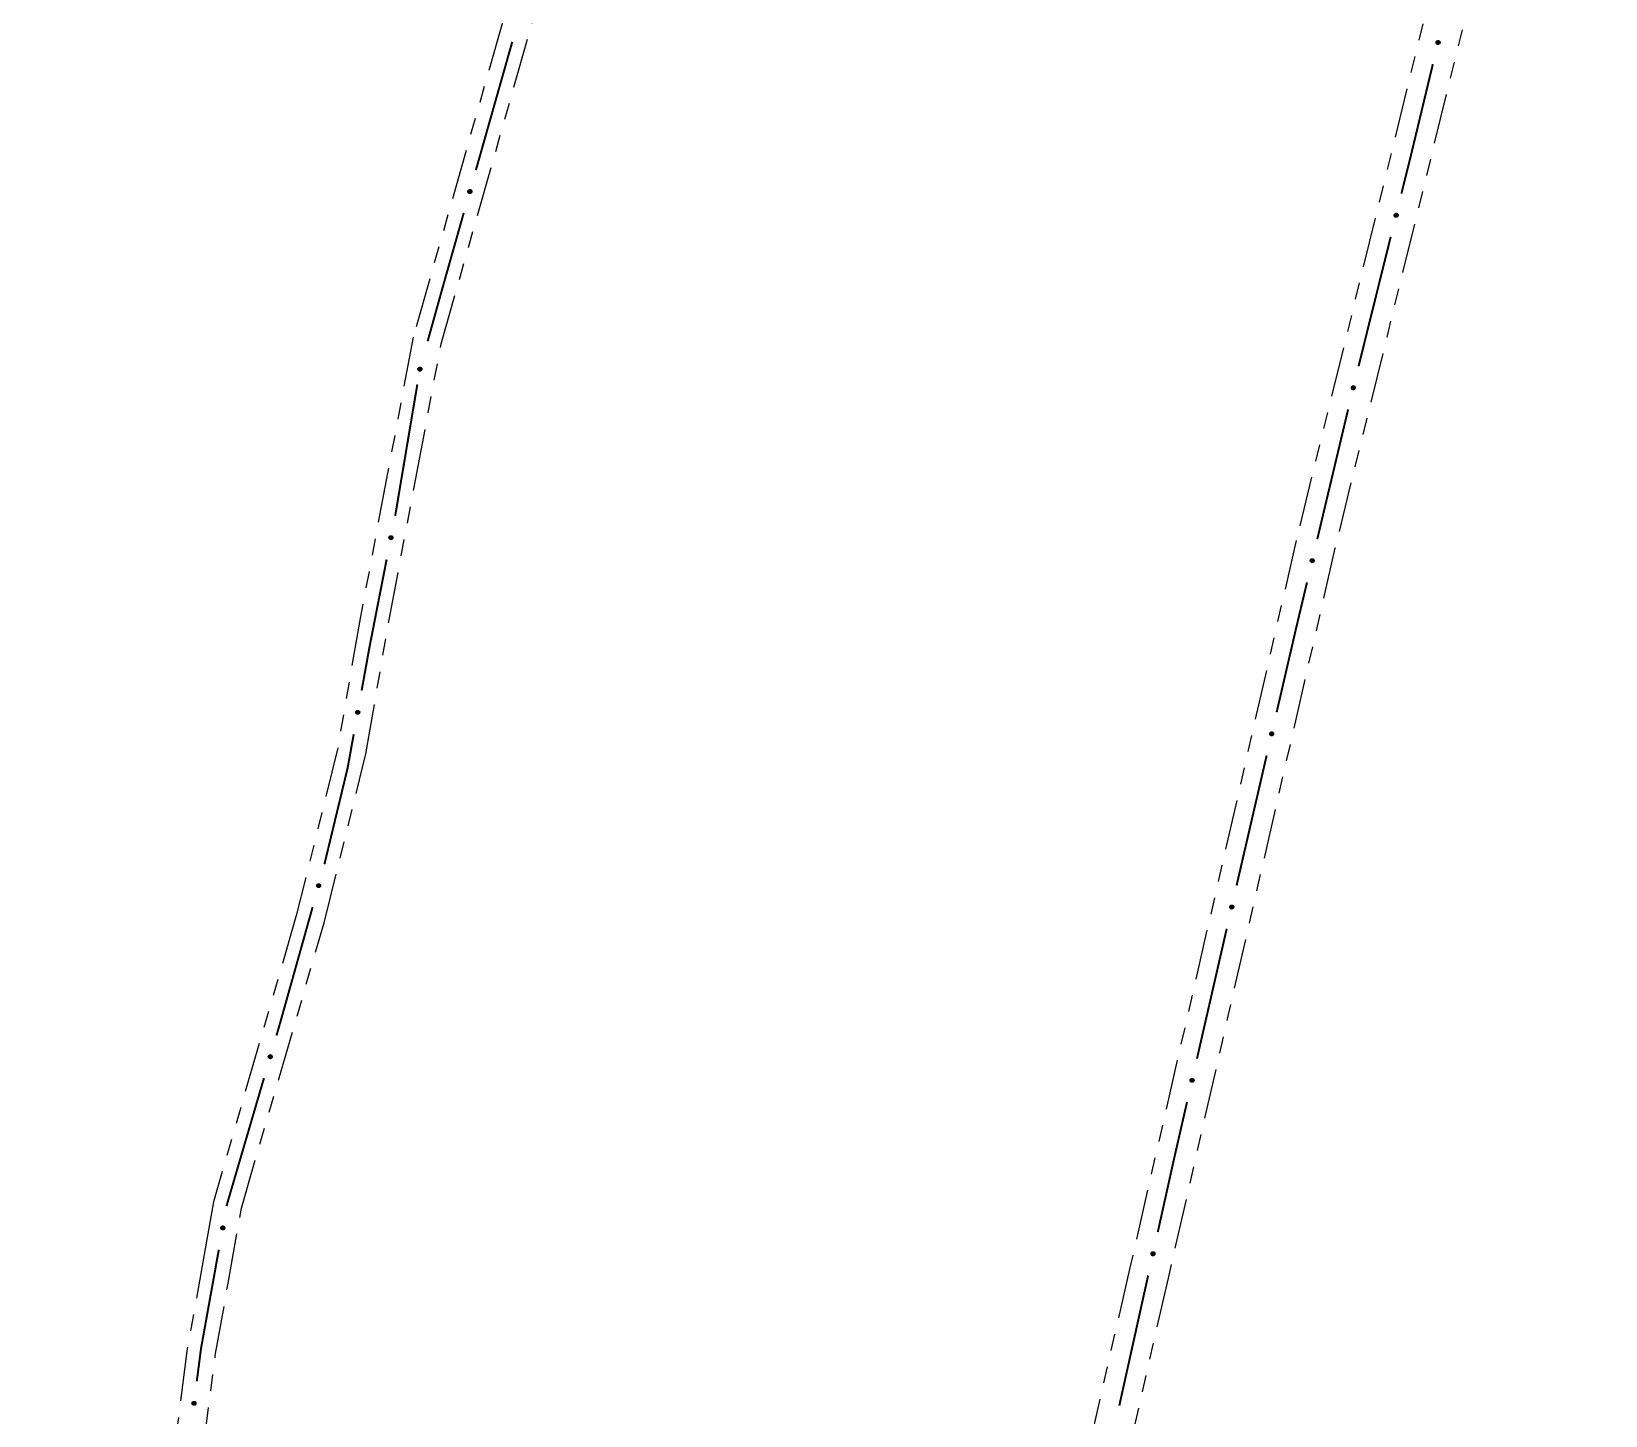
# Model space of a CAD drawing. Extents: x 209193 to 212081, y 4877574 to 4880493.
# Drawn here: x 211354.5 to 211496.2, y 4878774.7 to 4878899.3 of the extents above; entities that cross this region are included whole.
import ezdxf

# ---------------------------------------------------------------- set-up
doc = ezdxf.new("R2010")
doc.units = 0
doc.header["$LTSCALE"] = 1.5
doc.header["$MEASUREMENT"] = 0
doc.linetypes.add('TRACO_25', pattern=[8, 3, -1, 1, -1, 1, -1])
doc.layers.add('SV-EIXO-RUA-N-PAV', color=6, linetype='CONTINUOUS')
doc.layers.add('SV-RUA-NAO-PAV', color=7, linetype='CONTINUOUS')

msp = doc.modelspace()

# ---------------------------------------------------------------- linework, layer by layer
at = {"layer": 'SV-EIXO-RUA-N-PAV', "const_width": 0.18}
for points in [[(211397.792104, 4878898.324427), (211396.427742, 4878893.514176)], [(211480.640375, 4878896.323389), (211478.771748, 4878888.544685)], [(211396.241059, 4878892.855999), (211394.518601, 4878886.77955)], [(211396.427742, 4878893.514176), (211396.241059, 4878892.855999)], [(211478.771748, 4878888.544685), (211478.683031, 4878888.175376)], [(211478.683031, 4878888.175376), (211477.81071, 4878884.661861)], [(211393.427723, 4878882.931176), (211391.791406, 4878877.158614)], [(211476.846869, 4878880.779721), (211473.955344, 4878869.133302)], [(211391.791406, 4878877.158614), (211391.560057, 4878876.342466)], [(211391.560057, 4878876.342466), (211390.179012, 4878871.379334)], [(211389.248725, 4878867.494123), (211387.422922, 4878856.646706)], [(211473.014107, 4878865.245669), (211470.239168, 4878853.570923)], [(211387.269139, 4878855.733057), (211387.255027, 4878855.660926)], [(211387.422922, 4878856.646706), (211387.269139, 4878855.733057)], [(211386.48698, 4878851.735355), (211384.950887, 4878843.884214)], [(211469.314188, 4878849.67934), (211468.389208, 4878845.787758)], [(211468.389208, 4878845.787758), (211468.27875, 4878845.32304)], [(211468.27875, 4878845.32304), (211466.583843, 4878837.994137)], [(211384.928639, 4878843.770497), (211384.237878, 4878839.948286)], [(211384.950887, 4878843.884214), (211384.928639, 4878843.770497)], [(211383.52651, 4878836.01205), (211382.992984, 4878833.059873)], [(211382.992984, 4878833.059873), (211382.978221, 4878832.978189)], [(211465.682577, 4878834.096995), (211463.204095, 4878823.379853)], [(211382.978221, 4878832.978189), (211380.887937, 4878824.309656)], [(211463.147872, 4878823.136742), (211462.980424, 4878822.405189)], [(211463.204095, 4878823.379853), (211463.147872, 4878823.136742)], [(211379.826308, 4878820.453423), (211377.126671, 4878810.824718)], [(211462.087933, 4878818.506027), (211459.41046, 4878806.808543)], [(211377.126671, 4878810.824718), (211376.866914, 4878809.898251)], [(211376.866914, 4878809.898251), (211376.574946, 4878808.90236)], [(211375.449619, 4878805.063918), (211372.354972, 4878794.508201)], [(211458.51797, 4878802.909382), (211457.402356, 4878798.03543)], [(211457.35188, 4878797.814907), (211455.885119, 4878791.201842)], [(211457.402356, 4878798.03543), (211457.35188, 4878797.814907)], [(211372.120898, 4878793.709787), (211372.09114, 4878793.544463)], [(211372.354972, 4878794.508201), (211372.120898, 4878793.709787)], [(211371.382528, 4878789.607729), (211369.788151, 4878780.750079)], [(211455.018979, 4878787.296743), (211452.420557, 4878775.581445)], [(211369.780398, 4878780.707005), (211369.403006, 4878777.774959)], [(211369.788151, 4878780.750079), (211369.780398, 4878780.707005)]]:
    msp.add_lwpolyline(points, dxfattribs=at)
at = {"layer": 'SV-EIXO-RUA-N-PAV'}
for points in [[(211481.248128, 4878898.382059), (211481.274265, 4878898.34072), (211481.288276, 4878898.299847), (211481.290149, 4878898.262393), (211481.283175, 4878898.228865), (211481.272176, 4878898.195367), (211481.253636, 4878898.164041), (211481.225358, 4878898.133831), (211481.184073, 4878898.107321), (211481.141259, 4878898.09572), (211481.104639, 4878898.091919), (211481.069258, 4878898.097178), (211481.036896, 4878898.108408), (211481.004993, 4878898.128743), (211480.974658, 4878898.157699), (211480.949006, 4878898.199857), (211480.935545, 4878898.240022), (211480.934684, 4878898.276297), (211480.940197, 4878898.311832), (211480.951835, 4878898.345896), (211480.970212, 4878898.376541), (211480.999422, 4878898.407032), (211481.041367, 4878898.4318), (211481.081274, 4878898.445682), (211481.117527, 4878898.447052), (211481.152389, 4878898.440837), (211481.186121, 4878898.430214), (211481.218387, 4878898.412889), (211481.248128, 4878898.382059)], [(211394.118254, 4878884.963576), (211394.142698, 4878884.921214), (211394.155043, 4878884.879807), (211394.1554, 4878884.842309), (211394.147075, 4878884.80909), (211394.134731, 4878884.776064), (211394.114939, 4878884.745514), (211394.085461, 4878884.716472), (211394.043138, 4878884.691654), (211393.99989, 4878884.681795), (211393.963146, 4878884.679478), (211393.928007, 4878884.686164), (211393.896126, 4878884.698694), (211393.865071, 4878884.720302), (211393.835932, 4878884.750462), (211393.812006, 4878884.793623), (211393.800181, 4878884.8343), (211393.800788, 4878884.87058), (211393.807734, 4878884.905863), (211393.820741, 4878884.939428), (211393.840342, 4878884.969305), (211393.870761, 4878884.998589), (211393.913674, 4878885.02164), (211393.95411, 4878885.033897), (211393.990389, 4878885.033799), (211394.024971, 4878885.026179), (211394.058246, 4878885.0142), (211394.089784, 4878884.995583), (211394.118254, 4878884.963576)], [(211477.470248, 4878882.833713), (211477.49607, 4878882.792177), (211477.50977, 4878882.751198), (211477.511358, 4878882.713732), (211477.504129, 4878882.680257), (211477.492877, 4878882.646844), (211477.474099, 4878882.61566), (211477.445592, 4878882.585665), (211477.404107, 4878882.559469), (211477.361206, 4878882.548195), (211477.324558, 4878882.544672), (211477.289218, 4878882.5502), (211477.256942, 4878882.561675), (211477.225195, 4878882.582251), (211477.195081, 4878882.611438), (211477.169749, 4878882.65379), (211477.156594, 4878882.694056), (211477.156009, 4878882.730336), (211477.161792, 4878882.765828), (211477.173689, 4878882.799803), (211477.192297, 4878882.830307), (211477.221738, 4878882.860575), (211477.263871, 4878882.885023), (211477.303882, 4878882.898602), (211477.340144, 4878882.899697), (211477.374958, 4878882.893217), (211477.408608, 4878882.882338), (211477.440741, 4878882.864768), (211477.470248, 4878882.833713)], [(211389.612014, 4878868.989283), (211389.640939, 4878868.949844), (211389.657735, 4878868.910035), (211389.662186, 4878868.872799), (211389.65754, 4878868.83887), (211389.648877, 4878868.804694), (211389.632541, 4878868.772164), (211389.606413, 4878868.740076), (211389.567054, 4878868.710782), (211389.525142, 4878868.696257), (211389.488871, 4878868.68994), (211389.453212, 4878868.692748), (211389.420153, 4878868.701719), (211389.386924, 4878868.719806), (211389.354664, 4878868.746602), (211389.326166, 4878868.786891), (211389.309968, 4878868.826032), (211389.306608, 4878868.862161), (211389.309658, 4878868.897992), (211389.31892, 4878868.932777), (211389.33514, 4878868.964617), (211389.362178, 4878868.997049), (211389.402316, 4878869.024649), (211389.44117, 4878869.041251), (211389.477242, 4878869.045117), (211389.51245, 4878869.04132), (211389.546834, 4878869.033048), (211389.580218, 4878869.017988), (211389.612014, 4878868.989283)], [(211473.61692, 4878867.305791), (211473.643156, 4878867.264515), (211473.657264, 4878867.223676), (211473.659228, 4878867.186227), (211473.652334, 4878867.152682), (211473.641416, 4878867.119158), (211473.622951, 4878867.087787), (211473.594745, 4878867.057509), (211473.553524, 4878867.0309), (211473.510738, 4878867.019197), (211473.474127, 4878867.015308), (211473.438734, 4878867.020482), (211473.406345, 4878867.031635), (211473.374393, 4878867.051892), (211473.343988, 4878867.080776), (211473.318235, 4878867.122872), (211473.304678, 4878867.163005), (211473.30373, 4878867.199278), (211473.309158, 4878867.234826), (211473.320714, 4878867.268918), (211473.339017, 4878867.299607), (211473.368154, 4878867.330168), (211473.41004, 4878867.355036), (211473.449913, 4878867.369014), (211473.486163, 4878867.370471), (211473.52104, 4878867.36434), (211473.554797, 4878867.353798), (211473.587104, 4878867.336549), (211473.61692, 4878867.305791)], [(211387.006624, 4878853.818011), (211387.034496, 4878853.777821), (211387.050232, 4878853.737581), (211387.053697, 4878853.700241), (211387.048155, 4878853.666446), (211387.038591, 4878853.632511), (211387.0214, 4878853.600425), (211386.994432, 4878853.569039), (211386.954312, 4878853.540797), (211386.912031, 4878853.527386), (211386.875604, 4878853.52203), (211386.840033, 4878853.52578), (211386.807222, 4878853.535624), (211386.774483, 4878853.554583), (211386.742944, 4878853.582223), (211386.715521, 4878853.623252), (211386.700365, 4878853.662808), (211386.697962, 4878853.699013), (211386.701958, 4878853.734751), (211386.712137, 4878853.769279), (211386.729194, 4878853.800678), (211386.75708, 4878853.832383), (211386.797935, 4878853.858912), (211386.837215, 4878853.87448), (211386.873376, 4878853.877391), (211386.908472, 4878853.872664), (211386.942625, 4878853.863485), (211386.975598, 4878853.847547), (211387.006624, 4878853.818011)], [(211469.917, 4878851.739462), (211469.943236, 4878851.698186), (211469.957345, 4878851.657347), (211469.959308, 4878851.619898), (211469.952414, 4878851.586353), (211469.941496, 4878851.552829), (211469.923031, 4878851.521459), (211469.894825, 4878851.49118), (211469.853605, 4878851.464571), (211469.810819, 4878851.452868), (211469.774207, 4878851.448979), (211469.738814, 4878851.454154), (211469.706425, 4878851.465306), (211469.674474, 4878851.485563), (211469.644069, 4878851.514447), (211469.618315, 4878851.556544), (211469.604758, 4878851.596676), (211469.60381, 4878851.632949), (211469.609238, 4878851.668497), (211469.620795, 4878851.702589), (211469.639098, 4878851.733278), (211469.668234, 4878851.763839), (211469.71012, 4878851.788707), (211469.749993, 4878851.802685), (211469.786243, 4878851.804142), (211469.82112, 4878851.798011), (211469.854877, 4878851.787469), (211469.887185, 4878851.77022), (211469.917, 4878851.739462)], [(211384.016072, 4878838.101982), (211384.04452, 4878838.062198), (211384.060835, 4878838.022189), (211384.064838, 4878837.984903), (211384.059783, 4878837.951031), (211384.05071, 4878837.916962), (211384.033983, 4878837.884631), (211384.00747, 4878837.85286), (211383.967762, 4878837.824042), (211383.925678, 4878837.810023), (211383.889333, 4878837.804143), (211383.853711, 4878837.80738), (211383.820762, 4878837.816749), (211383.787753, 4878837.835234), (211383.755818, 4878837.862417), (211383.727807, 4878837.903046), (211383.712082, 4878837.942379), (211383.709157, 4878837.978546), (211383.712638, 4878838.014338), (211383.722318, 4878838.049009), (211383.73892, 4878838.080651), (211383.766347, 4878838.112755), (211383.806814, 4878838.13987), (211383.845866, 4878838.156002), (211383.881982, 4878838.159434), (211383.917142, 4878838.155214), (211383.951424, 4878838.146529), (211383.984623, 4878838.131068), (211384.016072, 4878838.101982)], [(211466.272834, 4878836.160749), (211466.299321, 4878836.119634), (211466.313678, 4878836.078881), (211466.315869, 4878836.041445), (211466.309179, 4878836.007858), (211466.298466, 4878835.974269), (211466.280192, 4878835.942786), (211466.252171, 4878835.912337), (211466.211113, 4878835.885477), (211466.168399, 4878835.873514), (211466.131812, 4878835.869402), (211466.096388, 4878835.874361), (211466.063932, 4878835.885315), (211466.031858, 4878835.905378), (211466.001278, 4878835.934076), (211465.975268, 4878835.976015), (211465.961467, 4878836.016065), (211465.960299, 4878836.052331), (211465.965509, 4878836.087911), (211465.976858, 4878836.122073), (211465.994974, 4878836.152873), (211466.023924, 4878836.18361), (211466.065658, 4878836.208733), (211466.105445, 4878836.222954), (211466.141685, 4878836.224632), (211466.176599, 4878836.218713), (211466.21042, 4878836.208377), (211466.242832, 4878836.191325), (211466.272834, 4878836.160749)], [(211380.511017, 4878822.487792), (211380.535582, 4878822.4455), (211380.548046, 4878822.404129), (211380.54851, 4878822.366631), (211380.54028, 4878822.333389), (211380.528031, 4878822.300329), (211380.508326, 4878822.269722), (211380.478932, 4878822.240596), (211380.43668, 4878822.215656), (211380.39346, 4878822.205673), (211380.356723, 4878822.203251), (211380.321565, 4878822.209837), (211380.289648, 4878822.222275), (211380.258532, 4878822.243794), (211380.229306, 4878822.273871), (211380.205257, 4878822.316963), (211380.193316, 4878822.357606), (211380.193819, 4878822.393887), (211380.200664, 4878822.42919), (211380.213574, 4878822.462792), (211380.23309, 4878822.492725), (211380.263425, 4878822.522096), (211380.306272, 4878822.54527), (211380.346672, 4878822.557643), (211380.382951, 4878822.557649), (211380.417555, 4878822.550128), (211380.450864, 4878822.538244), (211380.482456, 4878822.519718), (211380.511017, 4878822.487792)], [(211462.673543, 4878820.571105), (211462.700122, 4878820.53005), (211462.714571, 4878820.489329), (211462.716847, 4878820.451898), (211462.710233, 4878820.418297), (211462.699594, 4878820.384683), (211462.681392, 4878820.353159), (211462.653439, 4878820.322647), (211462.612442, 4878820.295695), (211462.569755, 4878820.283635), (211462.533177, 4878820.279441), (211462.497743, 4878820.28432), (211462.465262, 4878820.295202), (211462.433142, 4878820.315192), (211462.402498, 4878820.343822), (211462.376394, 4878820.385702), (211462.362503, 4878820.42572), (211462.361252, 4878820.461983), (211462.366383, 4878820.497576), (211462.377655, 4878820.531763), (211462.395702, 4878820.562603), (211462.424582, 4878820.593406), (211462.466259, 4878820.618623), (211462.506015, 4878820.632933), (211462.542251, 4878820.634692), (211462.577178, 4878820.628852), (211462.611022, 4878820.618592), (211462.643472, 4878820.601614), (211462.673543, 4878820.571105)], [(211376.158339, 4878807.090047), (211376.182402, 4878807.047468), (211376.194376, 4878807.005952), (211376.194397, 4878806.968452), (211376.185774, 4878806.935309), (211376.173134, 4878806.902396), (211376.153069, 4878806.872024), (211376.123333, 4878806.843247), (211376.080789, 4878806.818809), (211376.037454, 4878806.809338), (211376.00069, 4878806.807351), (211375.965613, 4878806.814352), (211375.933845, 4878806.827167), (211375.902986, 4878806.849052), (211375.874118, 4878806.879472), (211375.85058, 4878806.922846), (211375.83912, 4878806.963627), (211375.840052, 4878806.9999), (211375.847314, 4878807.03512), (211375.860621, 4878807.068567), (211375.880489, 4878807.098267), (211375.91117, 4878807.127277), (211375.954288, 4878807.149942), (211375.994832, 4878807.161836), (211376.031108, 4878807.161414), (211376.065621, 4878807.153484), (211376.098787, 4878807.141207), (211376.130157, 4878807.122309), (211376.158339, 4878807.090047)], [(211459.103579, 4878804.974459), (211459.130158, 4878804.933404), (211459.144607, 4878804.892684), (211459.146883, 4878804.855252), (211459.140269, 4878804.821651), (211459.129631, 4878804.788037), (211459.111428, 4878804.756514), (211459.083475, 4878804.726001), (211459.042478, 4878804.699049), (211458.999791, 4878804.68699), (211458.963213, 4878804.682795), (211458.927779, 4878804.687675), (211458.895298, 4878804.698556), (211458.863178, 4878804.718547), (211458.832534, 4878804.747176), (211458.80643, 4878804.789056), (211458.792539, 4878804.829074), (211458.791289, 4878804.865338), (211458.796419, 4878804.90093), (211458.807691, 4878804.935117), (211458.825738, 4878804.965958), (211458.854618, 4878804.99676), (211458.896296, 4878805.021977), (211458.936051, 4878805.036287), (211458.972287, 4878805.038047), (211459.007214, 4878805.032206), (211459.041058, 4878805.021946), (211459.073508, 4878805.004968), (211459.103579, 4878804.974459)], [(211371.870627, 4878791.698003), (211371.899103, 4878791.658239), (211371.915446, 4878791.618241), (211371.919475, 4878791.580958), (211371.914444, 4878791.547083), (211371.905394, 4878791.513008), (211371.888691, 4878791.480665), (211371.8622, 4878791.448875), (211371.822512, 4878791.42003), (211371.780438, 4878791.405981), (211371.744097, 4878791.400076), (211371.708472, 4878791.403288), (211371.675517, 4878791.412634), (211371.642495, 4878791.431095), (211371.610541, 4878791.458256), (211371.582502, 4878791.498865), (211371.566749, 4878791.538188), (211371.563799, 4878791.574353), (211371.567255, 4878791.610147), (211371.576911, 4878791.644824), (211371.59349, 4878791.676478), (211371.620894, 4878791.708601), (211371.661343, 4878791.735745), (211371.700383, 4878791.751905), (211371.736497, 4878791.755362), (211371.77166, 4878791.751166), (211371.805948, 4878791.742505), (211371.839158, 4878791.727067), (211371.870627, 4878791.698003)], [(211455.59063, 4878789.365728), (211455.617486, 4878789.324853), (211455.632209, 4878789.284231), (211455.634738, 4878789.246816), (211455.628351, 4878789.21317), (211455.61794, 4878789.179486), (211455.599951, 4878789.14784), (211455.572205, 4878789.11714), (211455.531391, 4878789.089911), (211455.488786, 4878789.077564), (211455.452237, 4878789.073123), (211455.41677, 4878789.077762), (211455.384217, 4878789.088424), (211455.351963, 4878789.108198), (211455.321126, 4878789.136619), (211455.29474, 4878789.178322), (211455.280579, 4878789.218246), (211455.279084, 4878789.2545), (211455.283974, 4878789.290126), (211455.295015, 4878789.324388), (211455.312852, 4878789.35535), (211455.341525, 4878789.386347), (211455.38303, 4878789.411844), (211455.422688, 4878789.426423), (211455.458911, 4878789.428427), (211455.493878, 4878789.422823), (211455.52779, 4878789.412791), (211455.560354, 4878789.396033), (211455.59063, 4878789.365728)], [(211369.275208, 4878775.919775), (211369.305639, 4878775.881487), (211369.323964, 4878775.842358), (211369.329854, 4878775.805323), (211369.326526, 4878775.771239), (211369.319194, 4878775.736753), (211369.30413, 4878775.703615), (211369.279264, 4878775.670538), (211369.24107, 4878775.639742), (211369.199752, 4878775.623605), (211369.163752, 4878775.615888), (211369.128011, 4878775.617312), (211369.094629, 4878775.624996), (211369.060725, 4878775.641782), (211369.027451, 4878775.667308), (211368.997414, 4878775.706463), (211368.979712, 4878775.744948), (211368.974955, 4878775.78092), (211368.976615, 4878775.816842), (211368.984522, 4878775.851959), (211368.999497, 4878775.884403), (211369.025258, 4878775.917858), (211369.064297, 4878775.946993), (211369.102479, 4878775.965087), (211369.138375, 4878775.970347), (211369.173704, 4878775.967917), (211369.208382, 4878775.960984), (211369.242324, 4878775.947228), (211369.275208, 4878775.919775)]]:
    msp.add_lwpolyline(points, close=True, dxfattribs=at)
for points in [[(211480.951835, 4878898.345896), (211480.935545, 4878898.240022)], [(211480.960628, 4878898.35685), (211480.943298, 4878898.226293)], [(211480.970212, 4878898.376541), (211480.949006, 4878898.199857)], [(211480.985844, 4878898.385876), (211480.963192, 4878898.18643)], [(211480.999422, 4878898.407032), (211480.974658, 4878898.157699)], [(211481.020985, 4878898.415325), (211480.990039, 4878898.1463)], [(211481.041367, 4878898.4318), (211481.004993, 4878898.128743)], [(211481.05984, 4878898.436865), (211481.021029, 4878898.123419)], [(211481.081274, 4878898.445682), (211481.036896, 4878898.108408)], [(211481.097842, 4878898.443172), (211481.053295, 4878898.105845)], [(211481.117527, 4878898.447052), (211481.069258, 4878898.097178)], [(211481.133931, 4878898.441519), (211481.084819, 4878898.096869)], [(211481.152389, 4878898.440837), (211481.104639, 4878898.091919)], [(211481.169436, 4878898.431587), (211481.125845, 4878898.09824)], [(211481.186121, 4878898.430214), (211481.141259, 4878898.09572)], [(211481.201012, 4878898.416985), (211481.164166, 4878898.105875)], [(211481.218387, 4878898.412889), (211481.184073, 4878898.107321)], [(211481.231312, 4878898.397076), (211481.20371, 4878898.124442)], [(211481.248128, 4878898.382059), (211481.225358, 4878898.133831)], [(211481.26145, 4878898.358963), (211481.240815, 4878898.156225)], [(211481.274265, 4878898.34072), (211481.253636, 4878898.164041)], [(211481.282353, 4878898.317455), (211481.264015, 4878898.188542)], [(211481.288276, 4878898.299847), (211481.272176, 4878898.195367)], [(211393.820741, 4878884.939428), (211393.800181, 4878884.8343)], [(211393.829969, 4878884.950018), (211393.807373, 4878884.820268)], [(211393.840342, 4878884.969305), (211393.812006, 4878884.793623)], [(211393.856339, 4878884.978), (211393.825638, 4878884.779633)], [(211393.870761, 4878884.998589), (211393.835932, 4878884.750462)], [(211393.892643, 4878885.006003), (211393.85084, 4878884.738451)], [(211393.913674, 4878885.02164), (211393.865071, 4878884.720302)], [(211393.932337, 4878885.025953), (211393.880879, 4878884.714334)], [(211393.95411, 4878885.033897), (211393.896126, 4878884.698694)], [(211393.970563, 4878885.030719), (211393.912407, 4878884.695469)], [(211393.990389, 4878885.033799), (211393.928007, 4878884.686164)], [(211394.006556, 4878885.027607), (211393.943542, 4878884.685225)], [(211394.024971, 4878885.026179), (211393.963146, 4878884.679478)], [(211394.04163, 4878885.016247), (211393.98459, 4878884.684936)], [(211394.058246, 4878885.0142), (211393.99989, 4878884.681795)], [(211394.072589, 4878885.00038), (211394.023188, 4878884.691014)], [(211394.089784, 4878884.995583), (211394.043138, 4878884.691654)], [(211394.10206, 4878884.979261), (211394.063451, 4878884.707967)], [(211394.118254, 4878884.963576), (211394.085461, 4878884.716472)], [(211394.130631, 4878884.93996), (211394.101812, 4878884.738223)], [(211394.142698, 4878884.921214), (211394.114939, 4878884.745514)], [(211394.149837, 4878884.89764), (211394.1263, 4878884.769575)], [(211394.155043, 4878884.879807), (211394.134731, 4878884.776064)], [(211477.173689, 4878882.799803), (211477.156594, 4878882.694056)], [(211477.182564, 4878882.81069), (211477.164243, 4878882.680268)], [(211477.192297, 4878882.830307), (211477.169749, 4878882.65379)], [(211477.208, 4878882.839523), (211477.183834, 4878882.640255)], [(211477.221738, 4878882.860575), (211477.195081, 4878882.611438)], [(211477.243364, 4878882.868704), (211477.210375, 4878882.599923)], [(211477.263871, 4878882.885023), (211477.225195, 4878882.582251)], [(211477.282381, 4878882.889948), (211477.24119, 4878882.576806)], [(211477.303882, 4878882.898602), (211477.256942, 4878882.561675)], [(211477.32043, 4878882.895967), (211477.273321, 4878882.558988)], [(211477.340144, 4878882.899697), (211477.289218, 4878882.5502)], [(211477.356506, 4878882.89404), (211477.304776, 4878882.549772)], [(211477.374958, 4878882.893217), (211477.324558, 4878882.544672)], [(211477.391934, 4878882.883838), (211477.345811, 4878882.550832)], [(211477.408608, 4878882.882338), (211477.361206, 4878882.548195)], [(211477.423398, 4878882.868996), (211477.384189, 4878882.558175)], [(211477.440741, 4878882.864768), (211477.404107, 4878882.559469)], [(211477.453547, 4878882.848858), (211477.423873, 4878882.576441)], [(211477.470248, 4878882.833713), (211477.445592, 4878882.585665)], [(211477.483394, 4878882.810516), (211477.461219, 4878882.607942)], [(211477.49607, 4878882.792177), (211477.474099, 4878882.61566)], [(211477.50398, 4878882.768851), (211477.484664, 4878882.640081)], [(211477.50977, 4878882.751198), (211477.492877, 4878882.646844)], [(211389.31892, 4878868.932777), (211389.309968, 4878868.826032)], [(211389.326936, 4878868.944312), (211389.318649, 4878868.81287)], [(211389.33514, 4878868.964617), (211389.326166, 4878868.786891)], [(211389.350091, 4878868.975007), (211389.341245, 4878868.774474)], [(211389.362178, 4878868.997049), (211389.354664, 4878868.746602)], [(211389.383118, 4878869.006809), (211389.370794, 4878868.736291)], [(211389.402316, 4878869.024649), (211389.386924, 4878868.719806)], [(211389.420395, 4878869.030976), (211389.403289, 4878868.715601)], [(211389.44117, 4878869.041251), (211389.420153, 4878868.701719)], [(211389.457872, 4878869.039889), (211389.436689, 4878868.700293)], [(211389.477242, 4878869.045117), (211389.453212, 4878868.692748)], [(211389.49399, 4878869.040728), (211389.468756, 4878868.693512)], [(211389.51245, 4878869.04132), (211389.488871, 4878868.68994)], [(211389.530094, 4878869.033268), (211389.509591, 4878868.697708)], [(211389.546834, 4878869.033048), (211389.525142, 4878868.696257)], [(211389.562602, 4878869.020877), (211389.547294, 4878868.707967)], [(211389.580218, 4878869.017988), (211389.567054, 4878868.710782)], [(211389.594203, 4878869.003105), (211389.585463, 4878868.729216)], [(211389.612014, 4878868.989283), (211389.606413, 4878868.740076)], [(211389.626897, 4878868.96716), (211389.620289, 4878868.763482)], [(211389.640939, 4878868.949844), (211389.632541, 4878868.772164)], [(211389.650612, 4878868.927192), (211389.641206, 4878868.797322)], [(211389.657735, 4878868.910035), (211389.648877, 4878868.804694)], [(211473.320714, 4878867.268918), (211473.304678, 4878867.163005)], [(211473.329481, 4878867.279893), (211473.312464, 4878867.149294)], [(211473.339017, 4878867.299607), (211473.318235, 4878867.122872)], [(211473.354627, 4878867.308979), (211473.332454, 4878867.109479)], [(211473.368154, 4878867.330168), (211473.343988, 4878867.080776)], [(211473.389697, 4878867.338512), (211473.359397, 4878867.069414)], [(211473.41004, 4878867.355036), (211473.374393, 4878867.051892)], [(211473.4285, 4878867.360145), (211473.390442, 4878867.046607)], [(211473.449913, 4878867.369014), (211473.406345, 4878867.031635)], [(211473.466487, 4878867.366544), (211473.422749, 4878867.029111)], [(211473.486163, 4878867.370471), (211473.438734, 4878867.020482)], [(211473.502581, 4878867.364978), (211473.454295, 4878867.02021)], [(211473.52104, 4878867.36434), (211473.474127, 4878867.015308)], [(211473.538109, 4878867.355131), (211473.495318, 4878867.02168)], [(211473.554797, 4878867.353798), (211473.510738, 4878867.019197)], [(211473.569719, 4878867.340604), (211473.53362, 4878867.029406)], [(211473.587104, 4878867.336549), (211473.553524, 4878867.0309)], [(211473.600068, 4878867.320768), (211473.573119, 4878867.048068)], [(211473.61692, 4878867.305791), (211473.594745, 4878867.057509)], [(211473.630297, 4878867.282727), (211473.610148, 4878867.079941)], [(211473.643156, 4878867.264515), (211473.622951, 4878867.087787)], [(211473.651299, 4878867.241269), (211473.633271, 4878867.112313)], [(211473.657264, 4878867.223676), (211473.641416, 4878867.119158)], [(211386.712137, 4878853.769279), (211386.700365, 4878853.662808)], [(211386.720456, 4878853.780597), (211386.708695, 4878853.64942)], [(211386.729194, 4878853.800678), (211386.715521, 4878853.623252)], [(211386.744415, 4878853.810669), (211386.730267, 4878853.61044)], [(211386.75708, 4878853.832383), (211386.742944, 4878853.582223)], [(211386.778271, 4878853.841586), (211386.758796, 4878853.571489)], [(211386.797935, 4878853.858912), (211386.774483, 4878853.554583)], [(211386.816175, 4878853.864759), (211386.790731, 4878853.549946)], [(211386.837215, 4878853.87448), (211386.807222, 4878853.535624)], [(211386.853874, 4878853.872677), (211386.823715, 4878853.53376)], [(211386.873376, 4878853.877391), (211386.840033, 4878853.52578)], [(211386.890002, 4878853.87256), (211386.855592, 4878853.526133)], [(211386.908472, 4878853.872664), (211386.875604, 4878853.52203)], [(211386.925896, 4878853.864147), (211386.896523, 4878853.529248)], [(211386.942625, 4878853.863485), (211386.912031, 4878853.527386)], [(211386.958065, 4878853.850901), (211386.934484, 4878853.538505)], [(211386.975598, 4878853.847547), (211386.954312, 4878853.540797)], [(211386.989185, 4878853.832299), (211386.973203, 4878853.558738)], [(211387.006624, 4878853.818011), (211386.994432, 4878853.569039)], [(211387.020916, 4878853.795502), (211387.008922, 4878853.59207)], [(211387.034496, 4878853.777821), (211387.0214, 4878853.600425)], [(211387.043565, 4878853.754921), (211387.030727, 4878853.625345)], [(211387.050232, 4878853.737581), (211387.038591, 4878853.632511)], [(211469.620795, 4878851.702589), (211469.604758, 4878851.596676)], [(211469.629561, 4878851.713564), (211469.612544, 4878851.582965)], [(211469.639098, 4878851.733278), (211469.618315, 4878851.556544)], [(211469.654707, 4878851.742651), (211469.632534, 4878851.54315)], [(211469.668234, 4878851.763839), (211469.644069, 4878851.514447)], [(211469.689778, 4878851.772183), (211469.659477, 4878851.503085)], [(211469.71012, 4878851.788707), (211469.674474, 4878851.485563)], [(211469.72858, 4878851.793816), (211469.690522, 4878851.480278)], [(211469.749993, 4878851.802685), (211469.706425, 4878851.465306)], [(211469.766567, 4878851.800215), (211469.72283, 4878851.462782)], [(211469.786243, 4878851.804142), (211469.738814, 4878851.454154)], [(211469.802661, 4878851.798649), (211469.754375, 4878851.453881)], [(211469.82112, 4878851.798011), (211469.774207, 4878851.448979)], [(211469.838189, 4878851.788802), (211469.795398, 4878851.455351)], [(211469.854877, 4878851.787469), (211469.810819, 4878851.452868)], [(211469.8698, 4878851.774276), (211469.8337, 4878851.463077)], [(211469.887185, 4878851.77022), (211469.853605, 4878851.464571)], [(211469.900148, 4878851.754439), (211469.8732, 4878851.48174)], [(211469.917, 4878851.739462), (211469.894825, 4878851.49118)], [(211469.930377, 4878851.716398), (211469.910228, 4878851.513612)], [(211469.943236, 4878851.698186), (211469.923031, 4878851.521459)], [(211469.951379, 4878851.67494), (211469.933351, 4878851.545984)], [(211469.957345, 4878851.657347), (211469.941496, 4878851.552829)], [(211383.722318, 4878838.049009), (211383.712082, 4878837.942379)], [(211383.730473, 4878838.060446), (211383.720604, 4878837.929113)], [(211383.73892, 4878838.080651), (211383.727807, 4878837.903046)], [(211383.753996, 4878838.090861), (211383.742736, 4878837.890448)], [(211383.766347, 4878838.112755), (211383.755818, 4878837.862417)], [(211383.787403, 4878838.122262), (211383.771824, 4878837.851912)], [(211383.806814, 4878838.13987), (211383.787753, 4878837.835234)], [(211383.824968, 4878838.145979), (211383.804066, 4878837.830832)], [(211383.845866, 4878838.156002), (211383.820762, 4878837.816749)], [(211383.86255, 4878838.15444), (211383.83728, 4878837.815123)], [(211383.881982, 4878838.159434), (211383.853711, 4878837.80738)], [(211383.898675, 4878838.154844), (211383.869264, 4878837.807957)], [(211383.917142, 4878838.155214), (211383.889333, 4878837.804143)], [(211383.934687, 4878838.146949), (211383.910145, 4878837.811661)], [(211383.951424, 4878838.146529), (211383.925678, 4878837.810023)], [(211383.967043, 4878838.134169), (211383.947969, 4878837.821465)], [(211383.984623, 4878838.131068), (211383.967762, 4878837.824042)], [(211383.998428, 4878838.116017), (211383.986392, 4878837.842254)], [(211384.016072, 4878838.101982), (211384.00747, 4878837.85286)], [(211384.030687, 4878838.079682), (211384.021628, 4878837.876098)], [(211384.04452, 4878838.062198), (211384.033983, 4878837.884631)], [(211384.053919, 4878838.039431), (211384.04295, 4878837.909684)], [(211384.060835, 4878838.022189), (211384.05071, 4878837.916962)], [(211465.976858, 4878836.122073), (211465.961467, 4878836.016065)], [(211465.985558, 4878836.133101), (211465.969337, 4878836.002401)], [(211465.994974, 4878836.152873), (211465.975268, 4878835.976015)], [(211466.010526, 4878836.16234), (211465.989569, 4878835.962709)], [(211466.023924, 4878836.18361), (211466.001278, 4878835.934076)], [(211466.045416, 4878836.192086), (211466.016755, 4878835.922809)], [(211466.065658, 4878836.208733), (211466.031858, 4878835.905378)], [(211466.084087, 4878836.213955), (211466.047938, 4878835.900191)], [(211466.105445, 4878836.222954), (211466.063932, 4878835.885315)], [(211466.122034, 4878836.220585), (211466.080352, 4878835.882891)], [(211466.141685, 4878836.224632), (211466.096388, 4878835.874361)], [(211466.158136, 4878836.219238), (211466.111951, 4878835.874183)], [(211466.176599, 4878836.218713), (211466.131812, 4878835.869402)], [(211466.193724, 4878836.209608), (211466.152964, 4878835.875903)], [(211466.21042, 4878836.208377), (211466.168399, 4878835.873514)], [(211466.225422, 4878836.195274), (211466.191219, 4878835.883862)], [(211466.242832, 4878836.191325), (211466.211113, 4878835.885477)], [(211466.255891, 4878836.175623), (211466.230603, 4878835.902765)], [(211466.272834, 4878836.160749), (211466.252171, 4878835.912337)], [(211466.286351, 4878836.137767), (211466.267438, 4878835.934862)], [(211466.299321, 4878836.119634), (211466.280192, 4878835.942786)], [(211466.307605, 4878836.096438), (211466.290362, 4878835.967375)], [(211466.313678, 4878836.078881), (211466.298466, 4878835.974269)], [(211380.213574, 4878822.462792), (211380.193316, 4878822.357606)], [(211380.222772, 4878822.473409), (211380.200547, 4878822.343594)], [(211380.23309, 4878822.492725), (211380.205257, 4878822.316963)], [(211380.249062, 4878822.501466), (211380.218929, 4878822.303012)], [(211380.263425, 4878822.522096), (211380.229306, 4878822.273871)], [(211380.285285, 4878822.529573), (211380.244248, 4878822.261902)], [(211380.306272, 4878822.54527), (211380.258532, 4878822.243794)], [(211380.324922, 4878822.549637), (211380.274357, 4878822.237872)], [(211380.346672, 4878822.557643), (211380.289648, 4878822.222275)], [(211380.363134, 4878822.554512), (211380.305938, 4878822.219097)], [(211380.382951, 4878822.557649), (211380.321565, 4878822.209837)], [(211380.399136, 4878822.551503), (211380.337103, 4878822.208942)], [(211380.417555, 4878822.550128), (211380.356723, 4878822.203251)], [(211380.434242, 4878822.540243), (211380.378151, 4878822.20877)], [(211380.450864, 4878822.538244), (211380.39346, 4878822.205673)], [(211380.465247, 4878822.524465), (211380.416732, 4878822.214959)], [(211380.482456, 4878822.519718), (211380.43668, 4878822.215656)], [(211380.494778, 4878822.503431), (211380.456946, 4878822.232027)], [(211380.511017, 4878822.487792), (211380.478932, 4878822.240596)], [(211380.523462, 4878822.464212), (211380.49522, 4878822.262393)], [(211380.535582, 4878822.4455), (211380.508326, 4878822.269722)], [(211380.542789, 4878822.421947), (211380.519618, 4878822.293815)], [(211380.548046, 4878822.404129), (211380.528031, 4878822.300329)], [(211462.377655, 4878820.531763), (211462.362503, 4878820.42572)], [(211462.38633, 4878820.542811), (211462.370403, 4878820.412074)], [(211462.395702, 4878820.562603), (211462.376394, 4878820.385702)], [(211462.411233, 4878820.572106), (211462.390724, 4878820.372428)], [(211462.424582, 4878820.593406), (211462.402498, 4878820.343822)], [(211462.446055, 4878820.60193), (211462.418001, 4878820.332589)], [(211462.466259, 4878820.618623), (211462.433142, 4878820.315192)], [(211462.484676, 4878820.623886), (211462.449235, 4878820.310042)], [(211462.506015, 4878820.632933), (211462.465262, 4878820.295202)], [(211462.522609, 4878820.630601), (211462.481687, 4878820.292815)], [(211462.542251, 4878820.634692), (211462.497743, 4878820.28432)], [(211462.558714, 4878820.629336), (211462.513305, 4878820.284178)], [(211462.577178, 4878820.628852), (211462.533177, 4878820.279441)], [(211462.594323, 4878820.619786), (211462.554314, 4878820.28599)], [(211462.611022, 4878820.618592), (211462.569755, 4878820.283635)], [(211462.626054, 4878820.605524), (211462.592551, 4878820.294035)], [(211462.643472, 4878820.601614), (211462.612442, 4878820.295695)], [(211462.656567, 4878820.585941), (211462.631893, 4878820.313026)], [(211462.673543, 4878820.571105), (211462.653439, 4878820.322647)], [(211462.687112, 4878820.548154), (211462.668655, 4878820.345206)], [(211462.700122, 4878820.53005), (211462.681392, 4878820.353159)], [(211462.708459, 4878820.506872), (211462.691507, 4878820.377771)], [(211462.714571, 4878820.489329), (211462.699594, 4878820.384683)], [(211375.860621, 4878807.068567), (211375.83912, 4878806.963627)], [(211375.869944, 4878807.079073), (211375.846185, 4878806.949531)], [(211375.880489, 4878807.098267), (211375.85058, 4878806.922846)], [(211375.896564, 4878807.106818), (211375.864086, 4878806.908734)], [(211375.91117, 4878807.127277), (211375.874118, 4878806.879472)], [(211375.933117, 4878807.134495), (211375.888917, 4878806.867328)], [(211375.954288, 4878807.149942), (211375.902986, 4878806.849052)], [(211375.972988, 4878807.154088), (211375.918739, 4878806.842943)], [(211375.994832, 4878807.161836), (211375.933845, 4878806.827167)], [(211376.011255, 4878807.158511), (211375.950097, 4878806.823796)], [(211376.031108, 4878807.161414), (211375.965613, 4878806.814352)], [(211376.047219, 4878807.155077), (211375.981139, 4878806.813274)], [(211376.065621, 4878807.153484), (211376.00069, 4878806.807351)], [(211376.08219, 4878807.143403), (211376.022183, 4878806.812616)], [(211376.098787, 4878807.141207), (211376.037454, 4878806.809338)], [(211376.113005, 4878807.127259), (211376.060834, 4878806.818348)], [(211376.130157, 4878807.122309), (211376.080789, 4878806.818809)], [(211376.142286, 4878807.105877), (211376.101247, 4878806.834939)], [(211376.158339, 4878807.090047), (211376.123333, 4878806.843247)], [(211376.170504, 4878807.066321), (211376.139877, 4878806.864851)], [(211376.182402, 4878807.047468), (211376.153069, 4878806.872024)], [(211376.18933, 4878807.023831), (211376.164646, 4878806.895982)], [(211376.194376, 4878807.005952), (211376.173134, 4878806.902396)], [(211458.807691, 4878804.935117), (211458.792539, 4878804.829074)], [(211458.816366, 4878804.946165), (211458.800439, 4878804.815429)], [(211458.825738, 4878804.965958), (211458.80643, 4878804.789056)], [(211458.841269, 4878804.97546), (211458.82076, 4878804.775782)], [(211458.854618, 4878804.99676), (211458.832534, 4878804.747176)], [(211458.876091, 4878805.005284), (211458.848037, 4878804.735943)], [(211458.896296, 4878805.021977), (211458.863178, 4878804.718547)], [(211458.914712, 4878805.02724), (211458.879271, 4878804.713396)], [(211458.936051, 4878805.036287), (211458.895298, 4878804.698556)], [(211458.952645, 4878805.033956), (211458.911723, 4878804.696169)], [(211458.972287, 4878805.038047), (211458.927779, 4878804.687675)], [(211458.98875, 4878805.03269), (211458.943341, 4878804.687532)], [(211459.007214, 4878805.032206), (211458.963213, 4878804.682795)], [(211459.024359, 4878805.02314), (211458.984351, 4878804.689344)], [(211459.041058, 4878805.021946), (211458.999791, 4878804.68699)], [(211459.05609, 4878805.008878), (211459.022587, 4878804.69739)], [(211459.073508, 4878805.004968), (211459.042478, 4878804.699049)], [(211459.086603, 4878804.989295), (211459.061929, 4878804.716381)], [(211459.103579, 4878804.974459), (211459.083475, 4878804.726001)], [(211459.117148, 4878804.951508), (211459.098691, 4878804.748561)], [(211459.130158, 4878804.933404), (211459.111428, 4878804.756514)], [(211459.138495, 4878804.910227), (211459.121543, 4878804.781125)], [(211459.144607, 4878804.892684), (211459.129631, 4878804.788037)], [(211371.576911, 4878791.644824), (211371.566749, 4878791.538188)], [(211371.585057, 4878791.656267), (211371.57528, 4878791.524928)], [(211371.59349, 4878791.676478), (211371.582502, 4878791.498865)], [(211371.608559, 4878791.686698), (211371.597439, 4878791.486278)], [(211371.620894, 4878791.708601), (211371.610541, 4878791.458256)], [(211371.641944, 4878791.718123), (211371.626554, 4878791.447762)], [(211371.661343, 4878791.735745), (211371.642495, 4878791.431095)], [(211371.679493, 4878791.741866), (211371.658811, 4878791.426705)], [(211371.700383, 4878791.751905), (211371.675517, 4878791.412634)], [(211371.717068, 4878791.750354), (211371.692036, 4878791.41102)], [(211371.736497, 4878791.755362), (211371.708472, 4878791.403288)], [(211371.753193, 4878791.750783), (211371.724025, 4878791.403875)], [(211371.77166, 4878791.751166), (211371.744097, 4878791.400076)], [(211371.789211, 4878791.742914), (211371.764904, 4878791.407608)], [(211371.805948, 4878791.742505), (211371.780438, 4878791.405981)], [(211371.821576, 4878791.730156), (211371.802721, 4878791.417439)], [(211371.839158, 4878791.727067), (211371.822512, 4878791.42003)], [(211371.852974, 4878791.712026), (211371.841129, 4878791.438254)], [(211371.870627, 4878791.698003), (211371.8622, 4878791.448875)], [(211371.885258, 4878791.675713), (211371.876341, 4878791.472123)], [(211371.899103, 4878791.658239), (211371.888691, 4878791.480665)], [(211371.908518, 4878791.635479), (211371.89764, 4878791.505724)], [(211371.915446, 4878791.618241), (211371.905394, 4878791.513008)], [(211455.295015, 4878789.324388), (211455.280579, 4878789.218246)], [(211455.303614, 4878789.335495), (211455.288571, 4878789.204654)], [(211455.312852, 4878789.35535), (211455.29474, 4878789.178322)], [(211455.328319, 4878789.364957), (211455.309159, 4878789.165145)], [(211455.341525, 4878789.386347), (211455.321126, 4878789.136619)], [(211455.36294, 4878789.395016), (211455.336704, 4878789.125491)], [(211455.38303, 4878789.411844), (211455.351963, 4878789.108198)], [(211455.401411, 4878789.417232), (211455.36809, 4878789.103156)], [(211455.422688, 4878789.426423), (211455.384217, 4878789.088424)], [(211455.439297, 4878789.424203), (211455.400657, 4878789.086148)], [(211455.458911, 4878789.428427), (211455.41677, 4878789.077762)], [(211455.475411, 4878789.423182), (211455.432334, 4878789.077725)], [(211455.493878, 4878789.422823), (211455.452237, 4878789.073123)], [(211455.511083, 4878789.413872), (211455.47333, 4878789.079814)], [(211455.52779, 4878789.412791), (211455.488786, 4878789.077564)], [(211455.54291, 4878789.399825), (211455.511511, 4878789.088117)], [(211455.560354, 4878789.396033), (211455.531391, 4878789.089911)], [(211455.573554, 4878789.380449), (211455.550724, 4878789.107374)], [(211455.59063, 4878789.365728), (211455.572205, 4878789.11714)], [(211455.604354, 4878789.342868), (211455.587268, 4878789.139801)], [(211455.617486, 4878789.324853), (211455.599951, 4878789.14784)], [(211455.625979, 4878789.301732), (211455.609899, 4878789.172519)], [(211455.632209, 4878789.284231), (211455.61794, 4878789.179486)], [(211368.984522, 4878775.851959), (211368.979712, 4878775.744948)], [(211368.992086, 4878775.863796), (211368.988897, 4878775.732132)], [(211368.999497, 4878775.884403), (211368.997414, 4878775.706463)], [(211369.014034, 4878775.895365), (211369.012962, 4878775.694639)], [(211369.025258, 4878775.917858), (211369.027451, 4878775.667308)], [(211369.045805, 4878775.928422), (211369.043969, 4878775.65763)], [(211369.064297, 4878775.946993), (211369.060725, 4878775.641782)], [(211369.082118, 4878775.954015), (211369.07724, 4878775.638214)], [(211369.102479, 4878775.965087), (211369.094629, 4878775.624996)], [(211369.119221, 4878775.964373), (211369.111208, 4878775.624211)], [(211369.138375, 4878775.970347), (211369.128011, 4878775.617312)], [(211369.155279, 4878775.966611), (211369.143515, 4878775.618677)], [(211369.173704, 4878775.967917), (211369.163752, 4878775.615888)], [(211369.191646, 4878775.960554), (211369.184156, 4878775.624452)], [(211369.208382, 4878775.960984), (211369.199752, 4878775.623605)], [(211369.224609, 4878775.949433), (211369.221433, 4878775.636164)], [(211369.242324, 4878775.947228), (211369.24107, 4878775.639742)], [(211369.256875, 4878775.932897), (211369.258751, 4878775.658876)], [(211369.275208, 4878775.919775), (211369.279264, 4878775.670538)], [(211369.290937, 4878775.898246), (211369.292223, 4878775.694465)], [(211369.305639, 4878775.881487), (211369.30413, 4878775.703615)], [(211369.316182, 4878775.859227), (211369.311813, 4878775.72909)], [(211369.323964, 4878775.842358), (211369.319194, 4878775.736753)]]:
    msp.add_lwpolyline(points, dxfattribs=at)
at = {"layer": 'SV-RUA-NAO-PAV', "linetype": 'TRACO_25'}
for points in [[(211406.16411, 4878989.703337, 13.17963), (211407.166051, 4878987.972091, 13.17963), (211408.785748, 4878983.762285, 13.17963), (211409.010021, 4878981.80861, 13.17963), (211409.255191, 4878977.422549, 13.129282), (211409.28312, 4878954.773467, 13.078934), (211408.332138, 4878944.563866, 13.129282), (211406.741156, 4878934.714241, 13.099072), (211388.874496, 4878871.746525, 12.877541), (211386.57326, 4878859.506986, 12.917819), (211384.141958, 4878846.617472, 12.948029), (211382.080771, 4878834.777921, 12.877541), (211378.359205, 4878819.708475, 12.978237), (211370.896472, 4878793.939408, 13.038655), (211370.145756, 4878789.696333, 13.038655), (211368.515121, 4878780.479917, 13.038655), (211366.953938, 4878768.410383, 13.048724)], [(211369.504369, 4878767.986197, 13.048724), (211371.069843, 4878780.088908, 13.038655), (211372.222259, 4878786.602406, 13.038655), (211373.416677, 4878793.3533, 13.038655), (211380.855297, 4878819.039106, 12.978237), (211384.610797, 4878834.245957, 12.877541), (211386.684328, 4878846.156412, 12.948029), (211389.112402, 4878859.028812, 12.917819), (211391.392129, 4878871.153952, 12.877541), (211409.267878, 4878934.153699, 13.099072), (211410.896713, 4878944.237677, 13.129282), (211411.867042, 4878954.654982, 13.078934), (211411.838848, 4878977.51967, 13.129282), (211411.797909, 4878981.158036, 13.129282), (211411.740104, 4878982.876238, 13.16956), (211412.379201, 4878986.327364, 13.149421), (211414.111322, 4878988.077918, 13.260187)], [(211494.775934, 4878971.526954, 13.229979), (211495.728789, 4878969.244168, 13.229979), (211495.458299, 4878964.034375, 13.240048), (211468.336817, 4878853.458449, 11.538277), (211453.34006, 4878787.860882, 11.125422), (211444.376016, 4878748.592338, 12.656009), (211440.93445, 4878733.372903, 12.595591), (211440.062997, 4878717.973514, 12.595591), (211438.811502, 4878702.324129, 12.595591), (211436.485231, 4878690.852516, 11.578556), (211422.593368, 4878622.347126, 11.578556), (211395.152302, 4878505.696958, 11.597102), (211387.394231, 4878484.908927, 11.597102), (211382.172577, 4878470.446862, 11.597102), (211379.966204, 4878463.28097, 11.597102), (211377.837238, 4878454.215667, 11.597102), (211375.997648, 4878446.382552, 11.660483), (211366.885941, 4878408.144282, 11.692173), (211360.91307, 4878383.078477, 11.922338), (211356.508492, 4878364.281702, 11.932176), (211354.526014, 4878355.821374, 11.932176)], [(211503.295303, 4878969.758684, 13.099072), (211500.830272, 4878967.410083, 13.129282), (211498.994675, 4878963.513642, 13.240048), (211471.799677, 4878852.637991, 11.538277), (211456.809304, 4878787.068347, 11.125422), (211447.846196, 4878747.803905, 12.656009), (211444.470672, 4878732.876521, 12.595591), (211443.613592, 4878717.731111, 12.595591), (211442.341716, 4878701.826873, 12.595591), (211439.273749, 4878686.697709, 11.578556), (211426.081, 4878621.639887, 11.578556), (211412.347428, 4878559.961844, 12.442181), (211399.142146, 4878504.926996, 12.41049), (211393.883512, 4878490.038404, 12.442181), (211389.054564, 4878479.139442, 12.442181), (211385.046273, 4878468.639692, 12.463307), (211384.315774, 4878466.010684, 12.463307), (211381.372644, 4878454.095989, 12.463307), (211370.039908, 4878408.217586, 12.283729), (211362.113514, 4878376.129104, 12.283729), (211359.483151, 4878363.620918, 12.283729), (211357.165817, 4878352.60128, 11.981364)]]:
    msp.add_polyline3d(points, dxfattribs=at)

doc.saveas('drawing.dxf')
